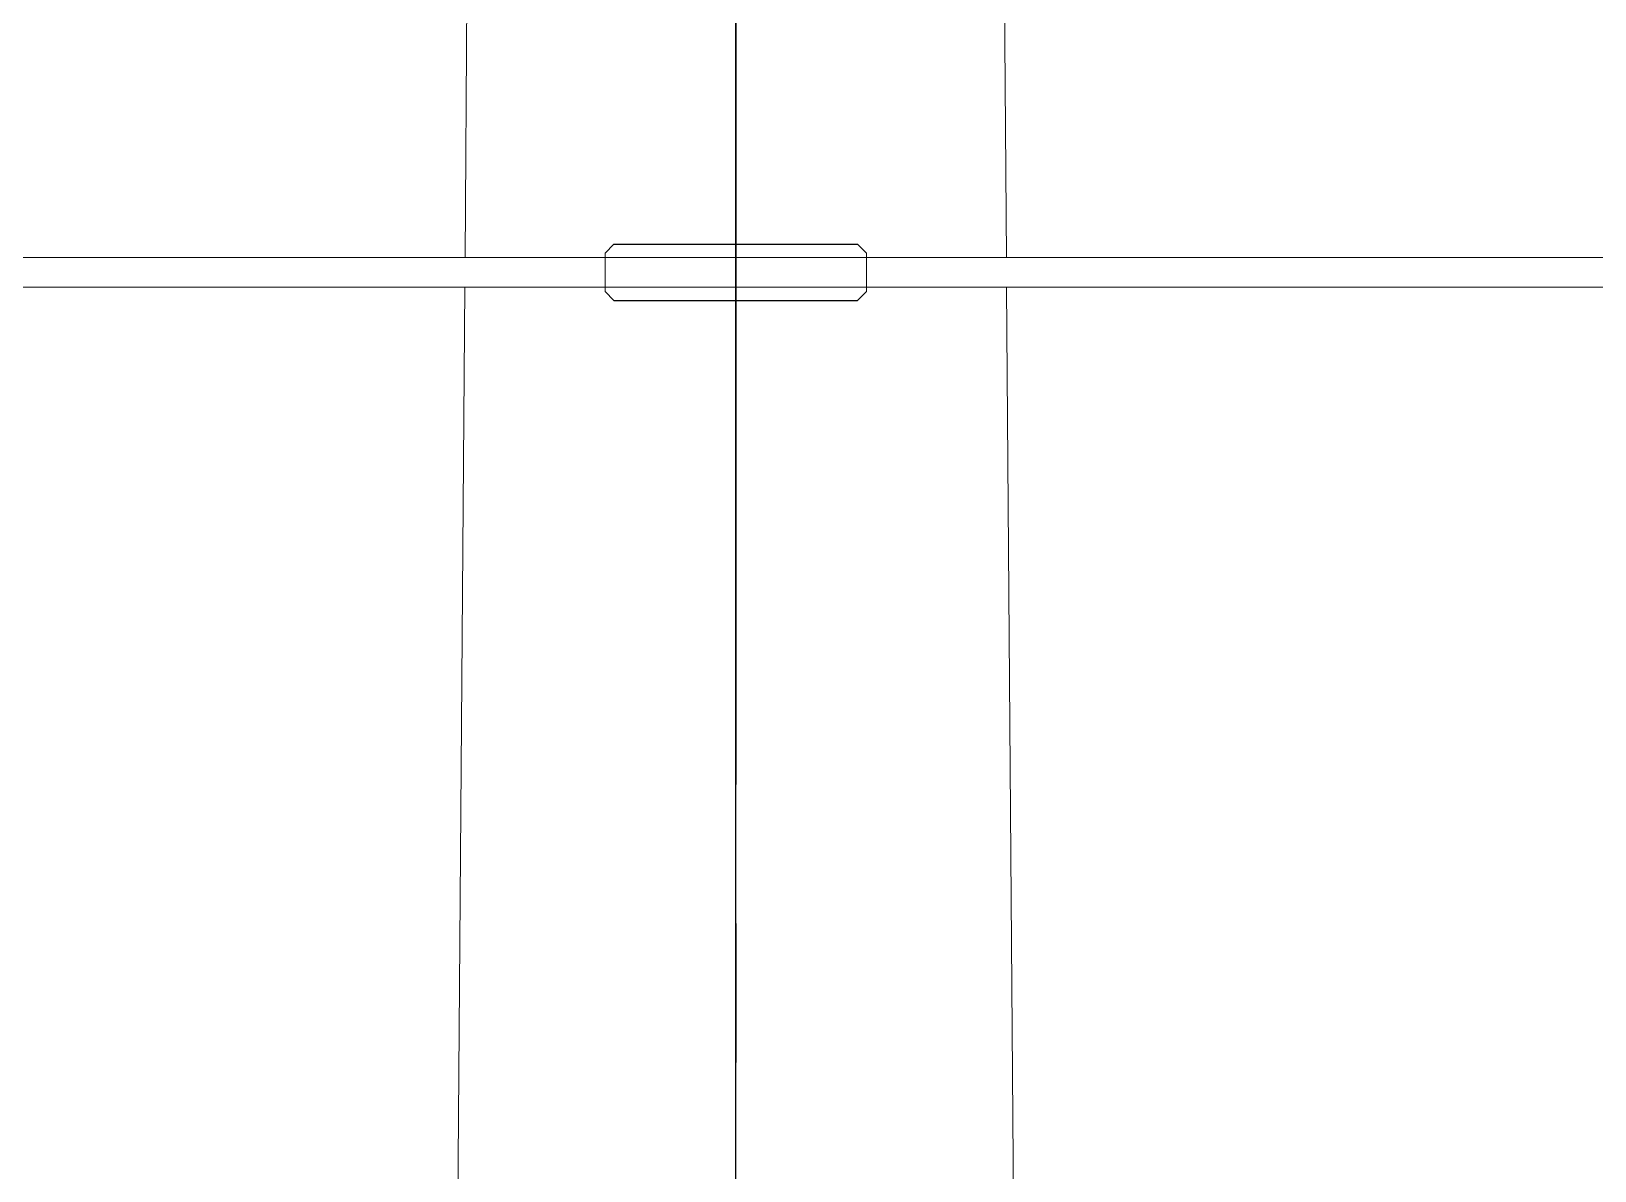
# Model space of a CAD drawing. Header units: millimetres. Extents: x 1587714 to 3094800, y -694377 to -413614.
# Drawn here: x 2354062 to 2354954, y -550700 to -550050 of the extents above; entities that cross this region are included whole.
import ezdxf

# ---------------------------------------------------------------- set-up
doc = ezdxf.new("R2010")
doc.units = ezdxf.units.MM
doc.linetypes.add('CENTER2', pattern=[28.575, 19.05, -3.175, 3.175, -3.175])
doc.layers.add('0_EJES', color=1, linetype='CENTER2')

# ---------------------------------------------------------------- blocks, each defined once
blk = doc.blocks.new('poste RT1 vista lateral')
at = {"color": 7, "linetype": 'Continuous', "lineweight": 15}
for p, q in [((-151.5582, 8950), (-154.4143, 8566.7794)), ((154.4142, 8566.7794), (151.5582, 8950)), ((0, 8566.7794), (-1219.7942, 8566.7794)), ((-74.5, 8569.2793), (-74.5, 8547.2793)), ((1230.7943, 8566.7794), (0, 8566.7794)), ((74.5, 8569.2793), (74.5, 8547.2793)), ((-1219.7942, 8549.7792), (0, 8549.7792)), ((-154.5409, 8549.7792), (-158.8619, 7969.9996)), ((0, 8549.7792), (1230.7943, 8549.7792)), ((158.8022, 7977.9999), (154.5409, 8549.7792))]:
    blk.add_line(p, q, dxfattribs=at)
for p, q in [((-69.5, 8574.2793), (-74.5, 8569.2793)), ((-69.5, 8574.2793), (69.5, 8574.2793)), ((69.5, 8574.2793), (74.5, 8569.2793)), ((-74.5, 8547.2793), (-69.5, 8542.2793)), ((74.5, 8547.2793), (69.5, 8542.2793)), ((-69.5, 8542.2793), (69.5, 8542.2793))]:
    blk.add_line(p, q)
at = {"layer": '0_EJES', "color": 8, "ltscale": 25}
blk.add_line((0, 9456.7294), (0, -3367.6032), dxfattribs=at)

msp = doc.modelspace()

# ---------------------------------------------------------------- linework, layer by layer
at = {"color": 8}
msp.add_line((2354464.0477, -588157.058), (2354464.0477, -529054.325), dxfattribs=at)
at = {"color": 5}
for centre, radius, start, end in [((2377763.839, -149359.7429), 401031.0256, 266.669529291, 273.81772373), ((2329906.2827, -169329.9127), 381161.6973, 266.324495798, 273.656697268)]:
    msp.add_arc(centre, radius, start, end, dxfattribs=at)

# ---------------------------------------------------------------- block references
msp.add_blockref('poste RT1 vista lateral', (2354464.0477, -558745.6049))

doc.saveas('drawing.dxf')
